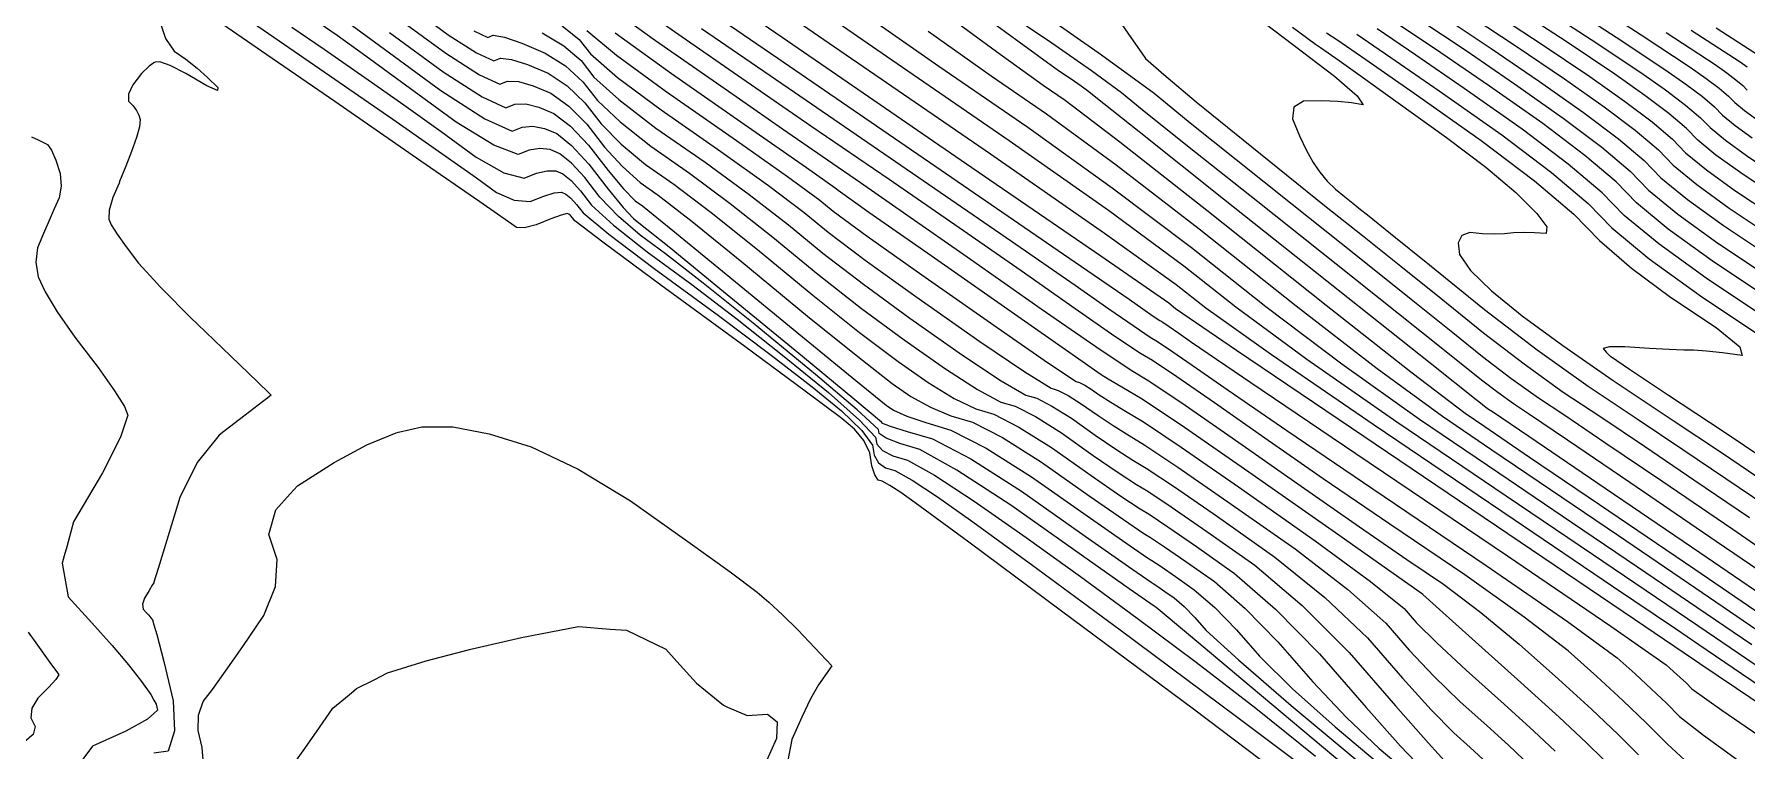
# Model space of a CAD drawing. Header units: inches. Extents: x 1337389 to 1347141, y 407035 to 414577.
# Drawn here: x 1339961 to 1340519, y 408130 to 408363 of the extents above; entities that cross this region are included whole.
import ezdxf

# ---------------------------------------------------------------- set-up
doc = ezdxf.new("R2010")
doc.units = ezdxf.units.IN
doc.header["$MEASUREMENT"] = 0
doc.layers.add('Topo', color=7, linetype='Continuous', lineweight=15, true_color=0x459900)

msp = doc.modelspace()

# ---------------------------------------------------------------- linework, layer by layer
at = {"layer": 'Topo'}
msp.add_line((1339971.5899, 408196.188, 1105), (1339970.7751, 408193.2219, 1105), dxfattribs=at)
for points, elevation in [([(1340537.5051, 408135.129), (1340515.4439, 408150.018), (1340503.5199, 408158.0699), (1340501.7362, 408159.2841), (1340482.2211, 408172.4781), (1340444.9769, 408197.6529), (1340390.0029, 408234.8069), (1340352.6011, 408260.175), (1340332.7711, 408273.7572), (1340330.5121, 408275.553), (1340308.4008, 408290.8821), (1340266.437, 408319.745), (1340204.621, 408362.1422), (1340162.8001, 408390.8571)], 1025), ([(1340537.322, 408141.1519), (1340517.1049, 408154.808), (1340503.1849, 408164.23), (1340495.5599, 408169.419), (1340475.3899, 408183.074), (1340442.6749, 408205.197), (1340397.4139, 408235.7859), (1340364.0471, 408258.7192), (1340342.5721, 408273.9949), (1340332.9899, 408281.615), (1340309.6388, 408298.3289), (1340272.519, 408324.1372), (1340221.63, 408359.039), (1340185.1351, 408384.2059)], 1020), ([(1340165.1681, 408381.4959), (1340203.206, 408355.3929), (1340258.146, 408317.713), (1340296.2769, 408291.538), (1340317.5971, 408276.8669), (1340322.1078, 408273.701), (1340325.442, 408271.3959), (1340327.598, 408269.9518), (1340328.5771, 408269.3689), (1340330.633, 408267.992), (1340333.7669, 408265.8232), (1340337.9781, 408262.861), (1340357.226, 408249.7751), (1340391.511, 408226.564), (1340440.8307, 408193.23), (1340474.5111, 408170.292), (1340492.5492, 408157.7509), (1340494.9451, 408155.6069), (1340497.1331, 408153.5889), (1340499.1119, 408151.6981), (1340500.8819, 408149.933), (1340510.723, 408142.9112), (1340528.635, 408130.6339)], 1030), ([(1340451.2808, 408378.5939), (1340476.255, 408362.3032), (1340492.1411, 408351.7649), (1340498.94, 408346.981), (1340504.3299, 408342.9052), (1340508.3121, 408339.5381), (1340510.8852, 408336.88), (1340514.9608, 408333.5321), (1340520.538, 408329.4939)], 915), ([(1340457.887, 408380.2998), (1340484.407, 408363.036), (1340500.3111, 408352.5438), (1340505.6, 408348.8219), (1340509.794, 408345.6509), (1340512.8909, 408343.032), (1340514.8931, 408340.9641), (1340518.0642, 408338.3589), (1340522.403, 408335.2171)], 910), ([(1340083.0621, 408372.457), (1340095.8531, 408363.0938), (1340105.0791, 408357.134), (1340110.741, 408354.5781), (1340112.8388, 408355.4259), (1340116.4749, 408355.037), (1340121.6482, 408353.4109), (1340128.36, 408350.5482), (1340134.592, 408346.3672), (1340140.345, 408340.868), (1340145.6169, 408334.0499), (1340152.204, 408327.3641), (1340160.105, 408320.8081), (1340169.321, 408314.384), (1340181.472, 408305.1459), (1340196.558, 408293.095), (1340214.58, 408278.2309), (1340229.851, 408266.043), (1340242.3722, 408256.5312), (1340252.1421, 408249.6952), (1340260.5939, 408244.5632), (1340267.7299, 408241.135), (1340273.5481, 408239.41), (1340281.7501, 408235.216), (1340292.3341, 408228.552), (1340305.3031, 408219.4181), (1340314.9241, 408212.7469), (1340321.1991, 408208.5391), (1340324.1259, 408206.7938), (1340330.233, 408202.7089), (1340339.518, 408196.2828), (1340351.981, 408187.517), (1340365.352, 408175.8461), (1340379.63, 408161.2698), (1340394.815, 408143.7889), (1340406.0591, 408131.195), (1340413.364, 408123.488)], 1075), ([(1340147.564, 408372.624), (1340163.3449, 408361.223), (1340186.014, 408345.42), (1340204.6961, 408332.4351), (1340219.3919, 408322.2712), (1340230.102, 408314.9259), (1340245.2679, 408304.3959), (1340264.8902, 408290.681), (1340288.97, 408273.7801), (1340306.764, 408261.4761), (1340318.273, 408253.767), (1340323.4979, 408250.6531), (1340334.4738, 408243.3068), (1340351.2009, 408231.729), (1340373.6801, 408215.9191), (1340392.643, 408202.6899), (1340408.0908, 408192.044), (1340420.023, 408183.9789), (1340432.2281, 408174.8), (1340444.7051, 408164.5071), (1340457.4552, 408153.0999), (1340468.1852, 408143.272), (1340476.8929, 408135.024), (1340483.581, 408128.3561)], 1045), ([(1340498.612, 408126.6479), (1340492.9879, 408131.918), (1340486.1199, 408138.767), (1340478.4409, 408146.106), (1340469.9521, 408153.935), (1340460.6531, 408162.255), (1340446.3219, 408173.2971), (1340426.9591, 408187.0629), (1340402.564, 408203.5511), (1340380.8372, 408218.385), (1340361.779, 408231.5662), (1340345.3901, 408243.094), (1340333.1929, 408251.5361), (1340325.1909, 408256.892), (1340321.3819, 408259.1621), (1340312.9899, 408264.782), (1340300.0161, 408273.754), (1340282.4588, 408286.0761), (1340262.271, 408300.11), (1340239.4501, 408315.855), (1340213.9961, 408333.312), (1340191.52, 408348.7887), (1340172.02, 408362.287), (1340155.4969, 408373.806)], 1040), ([(1340537.1378, 408147.1761), (1340518.7671, 408159.5969), (1340502.849, 408170.39), (1340489.3849, 408179.5529), (1340468.5593, 408193.6701), (1340440.373, 408212.7411), (1340404.8262, 408236.7661), (1340375.4921, 408257.263), (1340352.3731, 408274.2341), (1340335.4671, 408287.6782), (1340310.8758, 408305.7761), (1340278.601, 408328.5291), (1340238.6402, 408355.9358), (1340207.47, 408377.554)], 1015), ([(1340251.2692, 408374.6211), (1340274.476, 408357.5992), (1340289.6682, 408346.627), (1340296.8462, 408341.704), (1340314.5889, 408328.1169), (1340342.8989, 408305.8659), (1340381.7761, 408274.9501), (1340409.8292, 408252.8959), (1340427.06, 408239.704), (1340433.4661, 408235.374), (1340448.066, 408225.4581), (1340470.858, 408209.9569), (1340501.843, 408188.8698), (1340523.753, 408173.9669)], 1000), ([(1340525.7721, 408179.032), (1340503.464, 408194.2371), (1340470.334, 408216.785), (1340447.831, 408232.0932), (1340435.9549, 408240.1619), (1340434.707, 408240.9912), (1340433.407, 408241.922), (1340432.0561, 408242.9559), (1340430.6529, 408244.0909), (1340416.2392, 408255.5669), (1340388.8141, 408277.382), (1340348.3788, 408309.538), (1340320.8461, 408331.4432), (1340306.216, 408343.0981), (1340304.488, 408344.5009), (1340301.9839, 408346.3441), (1340298.7021, 408348.6261), (1340294.642, 408351.3481), (1340281.8618, 408360.6061), (1340260.3599, 408376.4001)], 995), ([(1340431.4649, 408373.4771), (1340451.8002, 408360.1018), (1340467.631, 408349.4289), (1340478.9581, 408341.4581), (1340487.939, 408334.6679), (1340494.573, 408329.058), (1340498.861, 408324.629), (1340505.651, 408319.0509), (1340514.943, 408312.3229), (1340526.737, 408304.4441)], 930), ([(1340527.0301, 408311.218), (1340516.808, 408318.0461), (1340508.754, 408323.8781), (1340502.869, 408328.7132), (1340499.1528, 408332.552), (1340493.4029, 408337.414), (1340485.619, 408343.299), (1340475.8011, 408350.2079), (1340459.9521, 408360.836), (1340438.07, 408375.1821)], 925), ([(1340444.676, 408376.888), (1340468.1029, 408361.569), (1340483.971, 408350.987), (1340492.279, 408345.1401), (1340498.8658, 408340.1594), (1340503.732, 408336.0449), (1340506.8768, 408332.7971), (1340511.8568, 408328.7049), (1340518.6729, 408323.7699), (1340527.3228, 408317.9921)], 920), ([(1340001.918, 408367.4249), (1340003.7619, 408361.8659), (1340006.5899, 408357.752), (1340010.401, 408355.0839), (1340014.0381, 408352.206), (1340017.5019, 408349.12), (1340020.792, 408345.8249), (1340020.698, 408344.94), (1340017.218, 408346.465), (1340010.353, 408350.4009), (1340005.2589, 408352.994), (1340001.9352, 408354.244), (1340000.3829, 408354.1521), (1340000, 408353.904)], 1110), ([(1340369.266, 408120.0621), (1340338.6291, 408143.288), (1340295.6339, 408175.268), (1340265.407, 408197.691), (1340247.947, 408210.555), (1340243.254, 408213.86), (1340239.681, 408216.196), (1340237.2281, 408217.561), (1340235.895, 408217.956), (1340234.7689, 408219.6311), (1340233.852, 408222.585), (1340233.1421, 408226.819), (1340231.2671, 408230.7931), (1340228.2251, 408234.5051), (1340224.0162, 408237.956), (1340212.099, 408246.9312), (1340192.471, 408261.431), (1340165.1331, 408281.4542), (1340146.66, 408295.1242), (1340137.0503, 408302.4411), (1340136.3049, 408303.4059), (1340135.649, 408304.1163), (1340135.084, 408304.5721), (1340134.61, 408304.7749), (1340132.683, 408304.259), (1340129.3051, 408303.0251), (1340124.4749, 408301.0731), (1340120.7419, 408300.147), (1340118.1051, 408300.2469), (1340116.567, 408301.3741), (1340106.1921, 408308.5931), (1340086.9812, 408321.9051), (1340058.935, 408341.3102), (1340036.8269, 408356.548), (1340020.6579, 408367.621)], 1110), ([(1340028.5891, 408369.485), (1340040.7879, 408361.135), (1340057.2129, 408349.815), (1340077.8639, 408335.5271), (1340093.804, 408324.411), (1340105.034, 408316.4671), (1340111.5541, 408311.6939), (1340117.3802, 408309.1109), (1340122.5128, 408308.7161), (1340126.9529, 408310.5109), (1340130.368, 408311.513), (1340132.758, 408311.7228), (1340134.1238, 408311.1399), (1340135.7492, 408309.8269), (1340137.635, 408307.7829), (1340139.7811, 408305.009), (1340148.1989, 408298.0409), (1340162.888, 408286.8811), (1340183.8499, 408271.528), (1340201.0161, 408258.6743), (1340214.3879, 408248.3199), (1340223.965, 408240.4652), (1340230.5321, 408234.1421), (1340234.0889, 408229.349), (1340234.636, 408226.0871), (1340236.0228, 408223.61), (1340238.2521, 408221.916), (1340241.3209, 408221.007), (1340246.9691, 408217.8632), (1340255.1959, 408212.4861), (1340266.0008, 408204.875), (1340285.8338, 408190.408), (1340314.6931, 408169.0831), (1340352.5801, 408140.902), (1340380.7721, 408119.6541)], 1105), ([(1340387.6401, 408125.0779), (1340357.3289, 408150.488), (1340336.9128, 408167.5839), (1340326.3921, 408176.364), (1340325.7659, 408176.8301), (1340317.6719, 408182.547), (1340302.1099, 408193.517), (1340279.0789, 408209.739), (1340261.5449, 408221.199), (1340249.507, 408227.8991), (1340242.965, 408229.8369), (1340238.531, 408231.568), (1340236.203, 408233.092), (1340235.9832, 408234.4091), (1340229.0639, 408240.8401), (1340215.4471, 408252.386), (1340195.1319, 408269.0479), (1340178.8522, 408282.1589), (1340166.6081, 408291.722), (1340158.398, 408297.7351), (1340151.276, 408303.8761), (1340145.242, 408310.1432), (1340140.296, 408316.5379), (1340135.95, 408321.2489), (1340132.203, 408324.2761), (1340129.055, 408325.6191), (1340125.7372, 408326.021), (1340122.2479, 408325.4819), (1340118.5889, 408324.0039), (1340110.656, 408327.0391), (1340098.45, 408334.588), (1340081.9699, 408346.6521), (1340069.0291, 408356.046), (1340059.6291, 408362.7712), (1340053.7669, 408366.8258)], 1095), ([(1340060.0901, 408369.3281), (1340073.491, 408359.51), (1340093.4248, 408344.9178), (1340107.803, 408335.6299), (1340116.627, 408331.6471), (1340119.8961, 408332.9682), (1340123.4209, 408333.275), (1340127.2031, 408332.5669), (1340131.2419, 408330.8441), (1340136.0497, 408326.961), (1340141.6269, 408320.9161), (1340147.9732, 408312.711), (1340152.8152, 408306.7931), (1340156.153, 408303.162), (1340157.986, 408301.819), (1340167.7701, 408293.9019), (1340185.504, 408279.4111), (1340211.188, 408258.347), (1340228.3299, 408244.1891), (1340236.929, 408236.9378), (1340236.9868, 408236.5952), (1340239.785, 408235.5481), (1340245.3219, 408233.798), (1340253.6, 408231.3451), (1340266.0301, 408224.8412), (1340282.612, 408214.288), (1340303.346, 408199.683), (1340317.4072, 408189.8059), (1340324.7941, 408184.654), (1340325.5071, 408184.2291), (1340326.995, 408183.234), (1340329.2569, 408181.668), (1340332.2939, 408179.5319), (1340335.552, 408176.688), (1340339.03, 408173.1371), (1340342.73, 408168.878), (1340353.203, 408159.3271), (1340370.4488, 408144.4829), (1340394.4671, 408124.3481)], 1090), ([(1340079.8709, 408368.141), (1340095.0431, 408357.0349), (1340105.9872, 408349.9659), (1340112.7029, 408346.9339), (1340115.191, 408347.9399), (1340118.7899, 408347.7831), (1340123.5, 408346.4631), (1340129.3209, 408343.98), (1340135.14, 408339.8179), (1340140.958, 408333.976), (1340146.7751, 408326.455), (1340152.5921, 408320.089), (1340158.41, 408314.878), (1340164.2282, 408310.822), (1340175.2529, 408302.2241), (1340191.4848, 408289.0841), (1340212.9239, 408271.4009), (1340229.2429, 408258.195), (1340240.4421, 408249.466), (1340246.5201, 408245.2131), (1340252.898, 408241.688), (1340259.5782, 408238.8908), (1340266.557, 408236.8229), (1340276.3959, 408231.792), (1340289.0938, 408223.7969), (1340304.65, 408212.84), (1340315.7519, 408205.0999), (1340322.397, 408200.5769), (1340324.587, 408199.272), (1340329.1541, 408196.2171), (1340336.0981, 408191.411), (1340345.419, 408184.8549), (1340355.4189, 408176.1272), (1340366.0969, 408165.2251), (1340377.4531, 408152.152), (1340388.44, 408140.5721), (1340399.0589, 408130.4859), (1340409.3069, 408121.8941)], 1080), ([(1340229.806, 408370.903), (1340255.649, 408352.833), (1340284.682, 408332.9209), (1340312.1138, 408313.2231), (1340337.9451, 408293.741), (1340362.174, 408274.4732), (1340386.9382, 408255.8071), (1340412.237, 408237.745), (1340438.071, 408220.285), (1340461.728, 408204.2656), (1340483.2089, 408189.6879), (1340502.514, 408176.5501), (1340520.429, 408164.3869)], 1010), ([(1340276.5829, 408371.0409), (1340292.471, 408360.3881), (1340305.3162, 408351.4559), (1340315.1191, 408344.2441), (1340321.878, 408338.7519), (1340336.684, 408326.9009), (1340359.534, 408308.6912), (1340390.4289, 408284.1211), (1340412.8671, 408266.2519), (1340426.848, 408255.0811), (1340432.3718, 408250.61), (1340437.6929, 408246.541), (1340442.8118, 408242.874), (1340447.7272, 408239.608), (1340460.374, 408231.0538), (1340480.7521, 408217.212), (1340508.861, 408198.0819), (1340528.4748, 408184.6427)], 990), ([(1340286.24, 408372.1509), (1340308.6479, 408356.5689), (1340325.749, 408343.987), (1340337.5412, 408334.406), (1340352.521, 408322.3579), (1340370.6891, 408307.843), (1340392.0441, 408290.86), (1340409.4961, 408276.9371), (1340423.0441, 408266.072), (1340432.6882, 408258.2651), (1340441.9789, 408251.1599), (1340450.9161, 408244.7562), (1340459.499, 408239.054), (1340472.917, 408230.0151), (1340491.17, 408217.6391), (1340514.2569, 408201.926), (1340531.178, 408190.254)], 985), ([(1340314.4551, 408367.451), (1340318.966, 408361.122), (1340321.8161, 408357.0931), (1340323.0039, 408355.362), (1340328.889, 408350.071), (1340339.4711, 408341.2179), (1340354.75, 408328.804), (1340368.8749, 408317.397), (1340381.844, 408306.9951), (1340393.6589, 408297.5992), (1340406.124, 408287.622), (1340419.239, 408277.0621), (1340433.0051, 408265.92), (1340446.2651, 408255.779), (1340459.0211, 408246.639), (1340471.271, 408238.5), (1340485.46, 408228.9759), (1340501.5879, 408218.0661), (1340519.6539, 408205.7708)], 980), ([(1340358.3538, 408369.397), (1340371.3909, 408359.5811), (1340384.4622, 408349.562), (1340391.931, 408343.1139), (1340393.7979, 408340.237), (1340390.0641, 408340.9299), (1340385.591, 408341.3539), (1340380.3789, 408341.508), (1340374.4279, 408341.3931), (1340371.234, 408339.4559), (1340370.7981, 408335.6981), (1340373.118, 408330.117), (1340375.383, 408325.3511), (1340377.5931, 408321.3999), (1340379.7471, 408318.2619), (1340382.164, 408315.3741), (1340384.842, 408312.7351), (1340387.784, 408310.346), (1340390.503, 408308.1489), (1340392.9999, 408306.147), (1340395.2741, 408304.3381), (1340402.7519, 408298.3071), (1340415.435, 408288.052), (1340433.321, 408273.575), (1340450.5523, 408260.3979), (1340467.126, 408248.5219), (1340483.0431, 408237.946), (1340498.004, 408227.9369), (1340512.006, 408218.4931), (1340525.0509, 408209.6149)], 975), ([(1340411.648, 408368.3591), (1340427.3448, 408357.9019), (1340443.121, 408347.094), (1340458.977, 408335.9359), (1340471.5481, 408326.4301), (1340480.8352, 408318.578), (1340486.8371, 408312.3791), (1340496.341, 408304.5699), (1340509.3481, 408295.1509), (1340525.857, 408284.124)], 945), ([(1340418.2531, 408370.0651), (1340435.4969, 408358.6349), (1340451.2909, 408347.8719), (1340465.6376, 408337.776), (1340477.012, 408329.1759), (1340485.414, 408322.0709), (1340490.845, 408316.462), (1340499.444, 408309.3969), (1340511.213, 408300.8751), (1340526.1499, 408290.8971)], 940), ([(1340424.8589, 408371.7711), (1340443.6481, 408359.3691), (1340459.4612, 408348.6508), (1340472.298, 408339.6169), (1340482.4761, 408331.922), (1340489.9939, 408325.5651), (1340494.8531, 408320.546), (1340502.548, 408314.2241), (1340513.0778, 408306.5991), (1340526.443, 408297.671)], 935), ([(1340044.9468, 408365.5872), (1340055.49, 408358.321), (1340068.7459, 408349.149), (1340081.417, 408340.2291), (1340093.502, 408331.5591), (1340105.002, 408323.1409), (1340114.0181, 408318.075), (1340120.5509, 408316.3601), (1340124.6001, 408317.9959), (1340128.052, 408318.7671), (1340130.9068, 408318.671), (1340133.1631, 408317.7079), (1340135.8499, 408315.5381), (1340138.966, 408312.1609), (1340142.5121, 408307.576), (1340149.7369, 408300.9582), (1340160.6431, 408292.3082), (1340175.229, 408281.6249), (1340189.9339, 408270.417), (1340204.7599, 408258.684), (1340219.7064, 408246.426), (1340229.7979, 408237.491), (1340235.036, 408231.8791), (1340235.4189, 408229.5899), (1340237.277, 408227.589), (1340240.609, 408225.8769), (1340245.4139, 408224.453), (1340254.2569, 408219.5308), (1340267.137, 408211.113), (1340284.055, 408199.1961), (1340301.7531, 408186.478), (1340320.23, 408172.9573), (1340339.4859, 408158.6332), (1340358.843, 408143.619), (1340378.2999, 408127.9138)], 1100), ([(1340076.6812, 408363.826), (1340094.2342, 408350.9771), (1340106.8951, 408342.798), (1340114.6649, 408339.2911), (1340117.544, 408340.454), (1340121.1059, 408340.5291), (1340125.3519, 408339.515), (1340130.281, 408337.4121), (1340135.6879, 408333.2689), (1340141.5721, 408327.085), (1340147.9329, 408318.8599), (1340152.981, 408312.814), (1340156.715, 408308.9481), (1340159.135, 408307.2601), (1340169.034, 408299.302), (1340186.4121, 408285.0721), (1340211.2691, 408264.571), (1340228.6349, 408250.3469), (1340238.5122, 408242.3999), (1340240.898, 408240.7299), (1340245.203, 408238.8131), (1340251.4251, 408236.648), (1340259.5661, 408234.2361), (1340271.042, 408228.3669), (1340285.8529, 408219.0419), (1340303.9979, 408206.2619), (1340316.579, 408197.4529), (1340323.595, 408192.616), (1340325.047, 408191.751), (1340328.0739, 408189.725), (1340332.6772, 408186.5401), (1340338.8559, 408182.1942), (1340345.485, 408176.4079), (1340352.564, 408169.181), (1340360.0919, 408160.515), (1340370.8219, 408149.949), (1340384.754, 408137.4849), (1340401.887, 408123.121)], 1085), ([(1340104.171, 408364.3019), (1340108.78, 408362.2219), (1340110.487, 408362.9112), (1340114.1591, 408362.2901), (1340119.797, 408360.3591), (1340127.3999, 408357.116), (1340134.0439, 408352.916), (1340139.7309, 408347.7601), (1340144.459, 408341.6461), (1340151.8161, 408334.639), (1340161.8009, 408326.739), (1340174.4141, 408317.945), (1340187.6899, 408308.068), (1340201.6309, 408297.1073), (1340216.2361, 408285.062), (1340230.4588, 408273.8909), (1340244.3021, 408263.597), (1340257.763, 408254.1769), (1340268.2901, 408247.437), (1340275.8821, 408243.378), (1340280.5388, 408241.998), (1340287.103, 408238.641), (1340295.575, 408233.307), (1340305.9551, 408225.996), (1340314.0959, 408220.3938), (1340319.9999, 408216.5008), (1340323.6657, 408214.3159), (1340331.3122, 408209.2), (1340342.938, 408201.155), (1340358.5441, 408190.1778), (1340373.9941, 408177.0511), (1340389.29, 408161.773), (1340404.43, 408144.3429), (1340415.124, 408132.186), (1340421.373, 408125.3001)], 1070), ([(1340126.4388, 408363.684), (1340133.4961, 408359.465), (1340139.1171, 408354.6511), (1340143.3011, 408349.241), (1340151.4281, 408341.9141), (1340163.496, 408332.6691), (1340179.5058, 408321.507), (1340193.909, 408310.99), (1340206.7041, 408301.1192), (1340217.891, 408291.892), (1340231.0668, 408281.74), (1340246.2321, 408270.6621), (1340263.3851, 408258.6589), (1340275.9859, 408250.3121), (1340284.034, 408245.6208), (1340287.53, 408244.5851), (1340292.4569, 408242.065), (1340298.816, 408238.062), (1340306.6072, 408232.574), (1340313.2688, 408228.0413), (1340318.8019, 408224.462), (1340323.2058, 408221.8369), (1340332.392, 408215.692), (1340346.3581, 408206.026), (1340365.106, 408192.8401), (1340381.4029, 408179.676), (1340395.249, 408166.5351), (1340406.644, 408153.4171), (1340416.0169, 408143.0829), (1340423.3679, 408135.5319), (1340428.6961, 408130.765), (1340432.859, 408126.9769)], 1065), ([(1340132.9479, 408366.0152), (1340138.503, 408361.5431), (1340142.143, 408356.836), (1340151.039, 408349.1878), (1340165.1909, 408338.599), (1340184.5991, 408325.0689), (1340200.128, 408313.9122), (1340211.777, 408305.1299), (1340219.5468, 408298.7219), (1340231.6748, 408289.5881), (1340248.162, 408277.7279), (1340269.0071, 408263.1421), (1340283.6821, 408253.1869), (1340292.1861, 408247.864), (1340294.5201, 408247.1719), (1340297.8099, 408245.4901), (1340302.0559, 408242.8169), (1340307.2589, 408239.1521), (1340312.4411, 408235.6881), (1340317.603, 408232.4241), (1340322.7461, 408229.3591), (1340333.471, 408222.184), (1340349.778, 408210.898), (1340371.669, 408195.5009), (1340388.8121, 408182.3021), (1340401.2091, 408171.2979), (1340408.8589, 408162.492), (1340416.9101, 408153.9801), (1340425.3619, 408145.764), (1340434.216, 408137.8431), (1340441.1341, 408131.5491), (1340446.1171, 408126.8829)], 1060), ([(1340140.9851, 408364.4321), (1340150.651, 408356.4629), (1340166.887, 408344.5301), (1340189.692, 408328.631), (1340206.3471, 408316.835), (1340216.8499, 408309.142), (1340221.202, 408305.552), (1340232.2829, 408297.436), (1340250.0921, 408284.793), (1340274.6292, 408267.6241), (1340291.378, 408256.0622), (1340300.3389, 408250.1068), (1340301.5108, 408249.7599), (1340303.164, 408248.9151), (1340305.2968, 408247.572), (1340307.9109, 408245.731), (1340311.613, 408243.3351), (1340316.405, 408240.385), (1340322.285, 408236.881), (1340334.5499, 408228.6761), (1340353.1991, 408215.7699), (1340378.231, 408198.1633), (1340396.2209, 408184.9271), (1340407.1691, 408176.0611), (1340411.073, 408171.566), (1340417.803, 408164.878), (1340427.3569, 408155.9962), (1340439.7361, 408144.9199), (1340449.4091, 408136.1209), (1340456.376, 408129.597)], 1055), ([(1340150.2631, 408363.738), (1340168.5819, 408350.4599), (1340194.785, 408332.1919), (1340212.565, 408319.7569), (1340221.9233, 408313.1529), (1340222.8579, 408312.382), (1340232.8909, 408305.284), (1340252.022, 408291.8592), (1340280.2506, 408272.1058), (1340299.074, 408258.937), (1340308.4966, 408252.3487), (1340308.528, 408252.3325), (1340308.563, 408252.3089), (1340310.786, 408250.982), (1340315.206, 408248.347), (1340321.825, 408244.4031), (1340335.6291, 408235.1671), (1340356.619, 408220.6409), (1340384.7941, 408200.8251), (1340403.6301, 408187.5519), (1340413.1279, 408180.8239), (1340413.2879, 408180.6399), (1340418.6949, 408175.7751), (1340429.352, 408166.227), (1340445.256, 408151.9981), (1340457.684, 408140.6921), (1340466.6341, 408132.3098), (1340472.109, 408126.852)], 1050), ([(1340178.3439, 408365.143), (1340208.601, 408344.3519), (1340248.798, 408316.784), (1340279.274, 408295.824), (1340300.0279, 408281.4718), (1340311.0619, 408273.7279), (1340319.2162, 408268.089), (1340324.4901, 408264.5569), (1340326.8841, 408263.13), (1340331.9129, 408259.7641), (1340339.5781, 408254.4592), (1340349.8791, 408247.214), (1340369.032, 408234.0799), (1340397.037, 408215.0581), (1340433.8948, 408190.146), (1340460.416, 408171.7951), (1340476.6011, 408160.0029), (1340482.4488, 408154.771), (1340487.7871, 408149.8469), (1340492.6161, 408145.232), (1340496.9349, 408140.9261), (1340504.6679, 408134.7789), (1340515.8131, 408126.7939)], 1035), ([(1340252.1411, 408364.2511), (1340272.659, 408349.73), (1340290.764, 408337.313), (1340313.352, 408320.6701), (1340340.4219, 408299.8031), (1340371.975, 408274.711), (1340398.3842, 408254.3521), (1340419.648, 408238.7241), (1340435.7691, 408227.8299), (1340454.8969, 408214.862), (1340477.034, 408199.8219), (1340502.1781, 408182.7099), (1340522.0909, 408169.1771)], 1005), ([(1340370.8101, 408365.498), (1340378.3731, 408359.991), (1340378.6199, 408359.83), (1340379.9732, 408358.8881), (1340382.4299, 408357.1639), (1340385.991, 408354.6569), (1340393.611, 408349.2341), (1340405.29, 408340.8921), (1340421.027, 408329.634), (1340433.7862, 408319.8759), (1340443.567, 408311.619), (1340450.37, 408304.8631), (1340453.6482, 408300.4349), (1340453.4021, 408298.3352), (1340449.632, 408298.5641), (1340446.1199, 408298.609), (1340442.868, 408298.4721), (1340439.8751, 408298.1521), (1340436.4981, 408298.073), (1340432.7371, 408298.235), (1340428.5923, 408298.6359), (1340425.9589, 408297.6459), (1340424.838, 408295.2649), (1340425.2301, 408291.4919), (1340428.8269, 408286.276), (1340435.6291, 408279.6179), (1340445.6371, 408271.5171), (1340458.837, 408261.7791), (1340475.2299, 408250.4051), (1340494.8161, 408237.3931), (1340510.547, 408226.8981), (1340522.424, 408218.92)], 970), ([(1340381.9041, 408363.686), (1340385.2261, 408361.536), (1340394.7379, 408354.967), (1340410.442, 408343.9789), (1340432.3352, 408328.5722), (1340449.6939, 408315.4469), (1340462.517, 408304.6041), (1340470.804, 408296.044), (1340481.2759, 408287.033), (1340493.931, 408277.5721), (1340508.77, 408267.66), (1340516.5491, 408261.3281), (1340517.2691, 408258.5781), (1340510.929, 408259.4091), (1340505.6619, 408259.974), (1340501.4662, 408260.2741), (1340498.3429, 408260.3081), (1340493.57, 408260.5001), (1340487.146, 408260.8491), (1340479.073, 408261.3558), (1340474.0322, 408261.3301), (1340472.0242, 408260.77), (1340473.0491, 408259.6771), (1340473.7861, 408258.897), (1340474.2331, 408258.43), (1340474.392, 408258.2769), (1340480.641, 408254.093), (1340492.98, 408245.8789), (1340511.41, 408233.635), (1340524.6981, 408224.791)], 965), ([(1340391.831, 408363.242), (1340402.89, 408355.7008), (1340418.612, 408344.758), (1340438.9959, 408330.4129), (1340455.158, 408318.1931), (1340467.0961, 408308.0978), (1340474.8119, 408300.1279), (1340487.0311, 408290.0891), (1340503.7529, 408277.9801), (1340524.977, 408263.8031)], 960), ([(1340525.2701, 408270.577), (1340505.618, 408283.7039), (1340490.1339, 408294.916), (1340478.8212, 408304.2111), (1340471.6759, 408311.5911), (1340460.6211, 408320.9389), (1340445.6561, 408332.2541), (1340426.7809, 408345.5359), (1340411.0421, 408356.434), (1340398.4372, 408364.9481)], 955), ([(1340525.5638, 408277.3501), (1340507.4826, 408289.4281), (1340493.2379, 408299.7431), (1340482.8291, 408308.295), (1340476.255, 408315.0849), (1340466.0852, 408323.6841), (1340452.3169, 408334.095), (1340434.9509, 408346.3149), (1340419.1929, 408357.168), (1340405.042, 408366.6531)], 950), ([(1340492.5581, 408363.7701), (1340508.481, 408353.3229), (1340512.2611, 408350.6631), (1340515.2571, 408348.397), (1340517.4709, 408346.5251), (1340518.9021, 408345.047)], 905), ([(1340518.9207, 408352.504), (1340516.6511, 408354.1009), (1340500.7099, 408364.5039)], 900), ([(1340524.8209, 408354.88), (1340508.862, 408365.2369)], 895), ([(1340000, 408353.904), (1339998.402, 408352.867), (1339995.99, 408350.39), (1339993.1499, 408346.7209), (1339991.741, 408343.7451), (1339991.763, 408341.4621), (1339993.2173, 408339.872), (1339994.3319, 408338.348), (1339995.1081, 408336.8881), (1339995.544, 408335.4919), (1339995.28, 408333.0418), (1339994.3161, 408329.536), (1339992.653, 408324.9751), (1339990.8181, 408320.1951), (1339988.814, 408315.1959), (1339988.6301, 408314.753)], 1110), ([(1339960.1632, 408329.7669), (1339962.3502, 408328.8), (1339964.0809, 408327.985), (1339965.3571, 408327.3219), (1339966.6709, 408325.4031), (1339968.023, 408322.2279), (1339969.4127, 408317.7959), (1339969.798, 408313.676), (1339969.1789, 408309.8671), (1339967.554, 408306.371), (1339965.8299, 408302.5008), (1339964.005, 408298.2569), (1339962.081, 408293.6398), (1339961.5291, 408288.9459), (1339962.3502, 408284.176), (1339964.5451, 408279.3291), (1339968.52, 408272.7858), (1339974.2751, 408264.5451), (1339981.8099, 408254.6069), (1339987.198, 408247.0548), (1339990.437, 408241.888), (1339991.528, 408239.106), (1339989.122, 408231.914), (1339983.218, 408220.3131), (1339973.818, 408204.3021), (1339971.5899, 408196.188)], 1105), ([(1339988.6301, 408314.753), (1339986.6389, 408309.9789), (1339985.4641, 408305.8928), (1339985.2889, 408302.9399), (1339986.1141, 408301.118), (1339988.011, 408298.1261), (1339990.9811, 408293.9651), (1339995.023, 408288.634), (1340000, 408283.161)], 1110), ([(1340000, 408283.161), (1340002.0438, 408280.914), (1340002.62, 408280.3319)], 1110), ([(1340002.62, 408280.3319), (1340012.0429, 408270.8031), (1340014.1981, 408268.7269)], 1110), ([(1340014.1981, 408268.7269), (1340025.0199, 408258.302), (1340033.695, 408249.9371), (1340037.734, 408246.033)], 1110), ([(1340036.6621, 408244.4431), (1340035.3529, 408243.4039), (1340029.706, 408239.0702), (1340022.716, 408233.7681)], 1110), ([(1340037.734, 408246.033), (1340038.069, 408245.709), (1340038.1397, 408245.616), (1340036.6621, 408244.4431)], 1110), ([(1340022.716, 408233.7681), (1340021.1991, 408232.6171), (1340014.1162, 408223.681), (1340008.4581, 408212.2632), (1340004.2229, 408198.362), (1340001.39, 408189.101), (1340000, 408184.6142)], 1110), ([(1340044.3991, 408213.488), (1340046.7299, 408216.067), (1340058.6518, 408223.697), (1340069.378, 408229.4519), (1340078.906, 408233.3328), (1340079.6521, 408233.5131)], 1115), ([(1340079.6521, 408233.5131), (1340087.2362, 408235.34), (1340097.3382, 408235.2439), (1340109.2129, 408233.046), (1340122.8591, 408228.7441), (1340138.188, 408221.455), (1340155.1979, 408211.1779), (1340173.8911, 408197.913), (1340187.6371, 408187.9898), (1340196.436, 408181.408), (1340200.2881, 408178.1679), (1340204.7082, 408174.061), (1340209.697, 408169.0871), (1340220.8109, 408157.4061)], 1115), ([(1340011.3548, 408097.7708), (1340010.1969, 408104.2919), (1340009.6551, 408111.9579), (1340010.5549, 408116.1298), (1340011.232, 408119.0581), (1340011.6851, 408120.742), (1340011.9161, 408121.181), (1340012.615, 408121.8863), (1340013.7819, 408122.8571), (1340015.4181, 408124.093), (1340016.0671, 408126.7482), (1340015.7299, 408130.82), (1340014.4058, 408136.3089), (1340014.514, 408141.2871), (1340016.055, 408145.752), (1340019.0269, 408149.7061), (1340023.3149, 408155.6981), (1340028.917, 408163.729), (1340035.8331, 408173.797), (1340039.562, 408183.2401), (1340040.1018, 408192.0557), (1340037.4541, 408200.247), (1340039.6644, 408208.2501), (1340044.3991, 408213.488)], 1115), ([(1339970.7751, 408193.2219), (1339970.116, 408190.823), (1339972.113, 408179.8759), (1339979.808, 408171.4608), (1339986.3539, 408164.0629), (1339991.7499, 408157.682), (1339995.997, 408152.319), (1339998.988, 408148.0782), (1340000, 408146.2599)], 1105), ([(1340000, 408184.6142), (1339999.958, 408184.4779), (1339999.9291, 408184.4949), (1339999.4189, 408183.6711), (1339998.4279, 408182.0051), (1339996.9549, 408179.498), (1339996.3028, 408177.4659), (1339996.4701, 408175.912), (1339997.4559, 408174.8329), (1339998.2951, 408173.885), (1339998.986, 408173.0671), (1339999.531, 408172.38), (1340000, 408170.7858)], 1110), ([(1339959.0019, 408168.3349), (1339961.4869, 408164.88), (1339966.0629, 408158.5291), (1339968.563, 408155.0731), (1339968.9879, 408154.511), (1339968.0651, 408152.9569), (1339965.793, 408150.412), (1339962.1732, 408146.8739), (1339960.22, 408143.5689), (1339959.933, 408140.4948), (1339961.313, 408137.6521), (1339960.6531, 408135.052), (1339957.951, 408132.6929), (1339953.2081, 408130.575), (1339948.896, 408118.292), (1339945.013, 408095.8431), (1339942.526, 408072.35)], 1100), ([(1340000, 408170.7858), (1340000.926, 408167.639), (1340003.1732, 408158.845), (1340006.2709, 408145.998), (1340006.7489, 408136.2321), (1340004.607, 408129.549), (1340000, 408128.9659)], 1110), ([(1340071.692, 408152.892), (1340076.094, 408155.13), (1340088.6779, 408159.0371), (1340103.2362, 408162.8571), (1340119.7681, 408166.5891), (1340138.2719, 408170.2351), (1340148.6291, 408169.4041)], 1120), ([(1340148.6291, 408169.4041), (1340153.931, 408168.9781), (1340166.7428, 408162.8209), (1340170.3161, 408158.8561)], 1120), ([(1340170.3161, 408158.8561), (1340176.7099, 408151.761), (1340185.545, 408144.5449), (1340186.8339, 408143.9808)], 1120), ([(1340220.8109, 408157.4061), (1340216.4219, 408151.182), (1340213.878, 408146.6521), (1340210.985, 408140.7059), (1340207.742, 408133.3431), (1340206.409, 408125.991), (1340206.985, 408118.6491), (1340207.8861, 408115.9941)], 1115), ([(1340063.583, 408148.0029), (1340065.952, 408149.9739), (1340071.692, 408152.892)], 1120), ([(1340000, 408146.2599), (1340000.7237, 408144.9598), (1340001.2049, 408142.9649), (1340000, 408141.89)], 1105), ([(1340045.9199, 408125.889), (1340048.659, 408129.709), (1340052.9921, 408135.913), (1340058.2511, 408143.5681), (1340063.583, 408148.0029)], 1120), ([(1340186.8339, 408143.9808), (1340193.2511, 408141.1722), (1340199.8258, 408141.643), (1340202.985, 408139.1761), (1340202.7279, 408133.7719), (1340199.054, 408125.4309), (1340197.1819, 408118.168), (1340197.1121, 408111.983), (1340198.8451, 408106.8761), (1340199.7509, 408105.1549)], 1120), ([(1340000, 408141.89), (1339997.9021, 408140.0179), (1339990.8161, 408136.117), (1339979.9449, 408131.2631), (1339971.874, 408120.2409), (1339966.6022, 408103.0521), (1339964.1301, 408079.6949), (1339963.0401, 408061.7311), (1339963.3339, 408049.16), (1339965.011, 408041.983), (1339965.3279, 408041.1139)], 1105)]:
    msp.add_lwpolyline(points, dxfattribs=dict(at, elevation=elevation))

doc.saveas('drawing.dxf')
